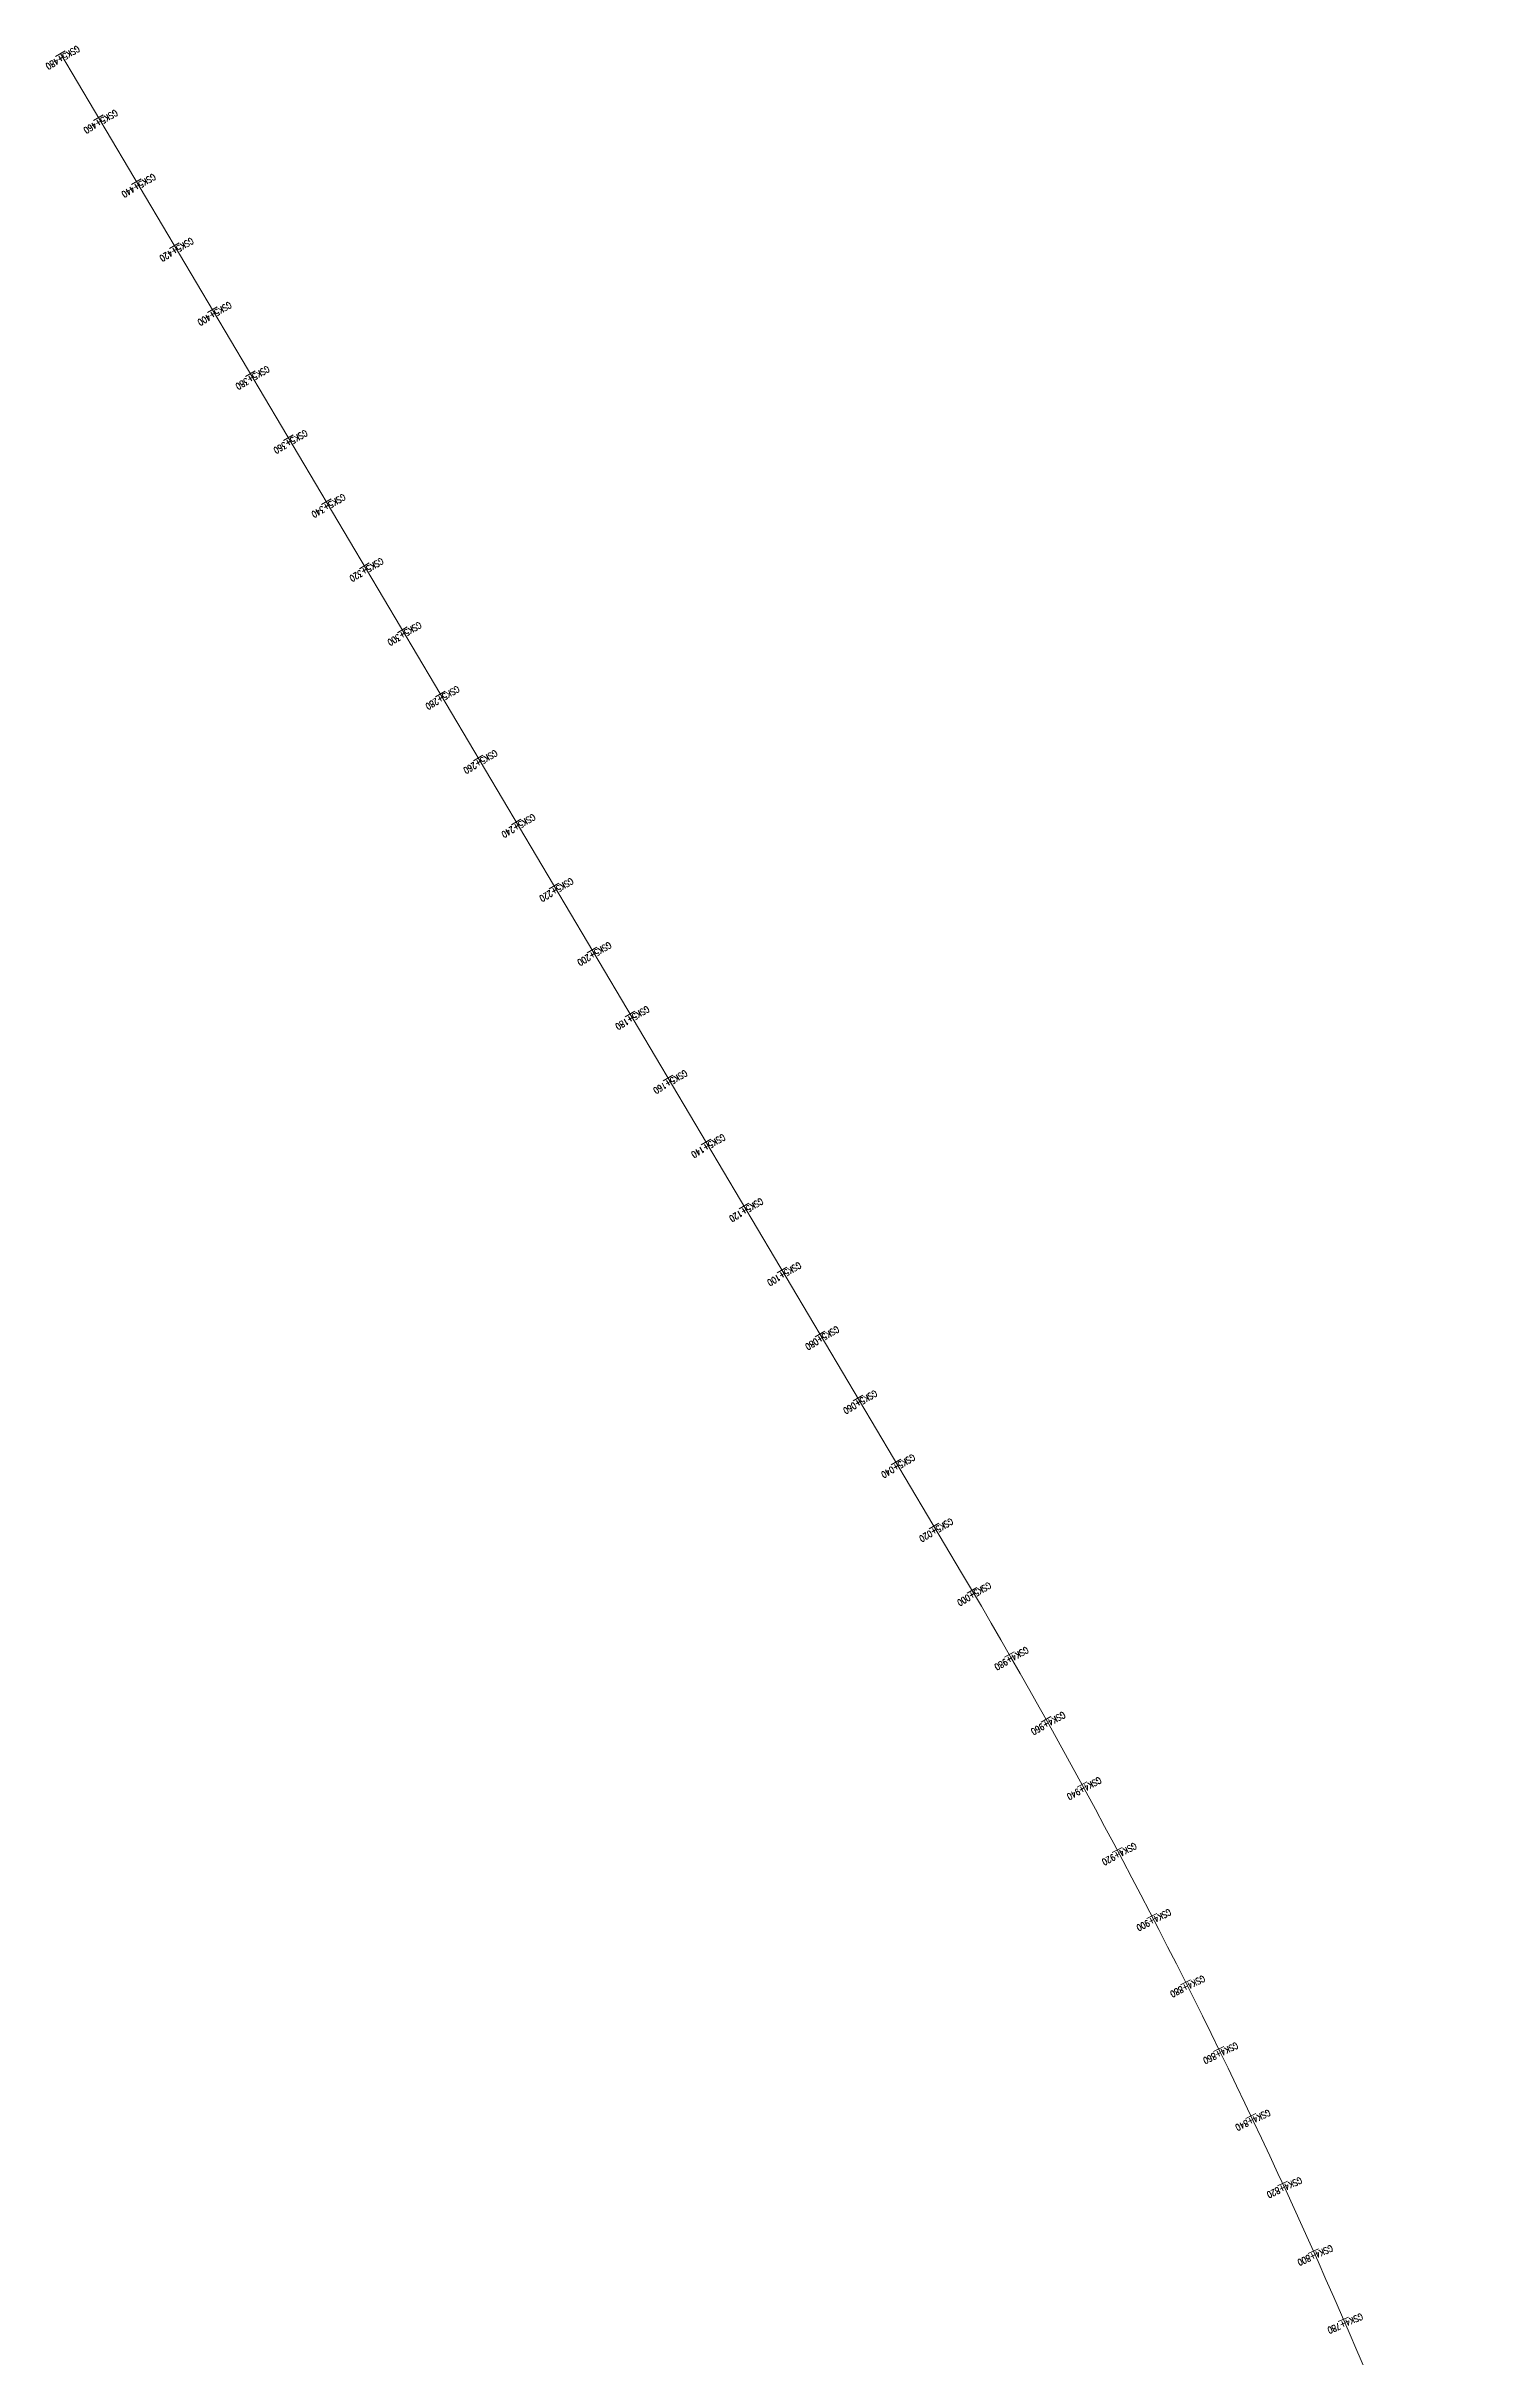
# Model space of a CAD drawing. Header units: millimetres. Extents: x 523446 to 528898, y 388189 to 392165.
# Drawn here: x 523446 to 523834, y 391544 to 392165 of the extents above; entities that cross this region are included whole.
import ezdxf
from ezdxf.enums import TextEntityAlignment as Align

# ---------------------------------------------------------------- set-up
doc = ezdxf.new("R2010")
doc.units = ezdxf.units.MM
doc.layers.add('GSS-标注路线桩号', color=7, linetype='Continuous')
doc.layers.add('MEDS道路平面中线-GSS', color=7, linetype='Continuous')
doc.styles.add('MEDS', font='TXT_S.SHX', dxfattribs={"width": 0.75, "bigfont": 'hztxt.shx'})

msp = doc.modelspace()

# ---------------------------------------------------------------- linework, layer by layer
at = {"layer": 'GSS-标注路线桩号', "color": 7, "linetype": 'ByBlock', "lineweight": 0}
for p, q in [((523450.7, 392163.57), (523448.12, 392162.04)), ((523460.9, 392146.37), (523458.32, 392144.84)), ((523471.1, 392129.17), (523468.52, 392127.64)), ((523481.3, 392111.96), (523478.72, 392110.43)), ((523491.5, 392094.76), (523488.92, 392093.23)), ((523501.7, 392077.56), (523499.12, 392076.03)), ((523511.91, 392060.36), (523509.33, 392058.83)), ((523522.11, 392043.15), (523519.53, 392041.62)), ((523532.31, 392025.95), (523529.73, 392024.42)), ((523542.51, 392008.75), (523539.93, 392007.22)), ((523552.71, 391991.54), (523550.13, 391990.01)), ((523562.91, 391974.34), (523560.33, 391972.81)), ((523573.11, 391957.14), (523570.53, 391955.61)), ((523583.31, 391939.94), (523580.73, 391938.4)), ((523593.51, 391922.73), (523590.93, 391921.2)), ((523603.71, 391905.53), (523601.13, 391904)), ((523613.91, 391888.33), (523611.33, 391886.8)), ((523624.12, 391871.12), (523621.54, 391869.59)), ((523634.32, 391853.92), (523631.74, 391852.39)), ((523644.52, 391836.72), (523641.94, 391835.19)), ((523654.72, 391819.51), (523652.14, 391817.98)), ((523664.92, 391802.31), (523662.34, 391800.78)), ((523675.12, 391785.11), (523672.54, 391783.58)), ((523685.32, 391767.91), (523682.74, 391766.38)), ((523695.52, 391750.69), (523692.93, 391749.17)), ((523705.58, 391733.39), (523702.98, 391731.9)), ((523715.45, 391715.98), (523712.83, 391714.51)), ((523725.12, 391698.45), (523722.49, 391697.02)), ((523734.6, 391680.82), (523731.95, 391679.42)), ((523743.88, 391663.09), (523741.22, 391661.71)), ((523752.97, 391645.25), (523750.29, 391643.91)), ((523761.86, 391627.32), (523759.16, 391626)), ((523770.54, 391609.28), (523767.83, 391608)), ((523779.03, 391591.15), (523776.3, 391589.9)), ((523787.31, 391572.93), (523784.57, 391571.71)), ((523795.39, 391554.62), (523792.64, 391553.42))]:
    msp.add_line(p, q, dxfattribs=at)
at = {"layer": 'MEDS道路平面中线-GSS', "color": 4, "linetype": 'ByBlock', "lineweight": 0}
msp.add_line((523449.41, 392162.81), (523691.47, 391754.59), dxfattribs=at)
at = {"layer": 'MEDS道路平面中线-GSS', "color": 233, "linetype": 'ByBlock', "lineweight": 0}
msp.add_arc((522143.21, 390836.51), 1800, 20.04835, 30.66677, dxfattribs=at)

# ---------------------------------------------------------------- texts
at = {"layer": 'GSS-标注路线桩号', "color": 7, "linetype": 'ByBlock', "lineweight": 0, "style": 'MEDS', "width": 0.8}
for s, rotation, p in [('GSK5+480', 210.66677, (523450.04, 392161.75)), ('GSK5+460', 210.66677, (523460.24, 392144.55)), ('GSK5+440', 210.66677, (523470.44, 392127.35)), ('GSK5+420', 210.66677, (523480.64, 392110.15)), ('GSK5+400', 210.66677, (523490.84, 392092.94)), ('GSK5+380', 210.66677, (523501.04, 392075.74)), ('GSK5+360', 210.66677, (523511.24, 392058.54)), ('GSK5+340', 210.66677, (523521.44, 392041.33)), ('GSK5+320', 210.66677, (523531.64, 392024.13)), ('GSK5+300', 210.66677, (523541.84, 392006.93)), ('GSK5+280', 210.66677, (523552.04, 391989.73)), ('GSK5+260', 210.66677, (523562.24, 391972.52)), ('GSK5+240', 210.66677, (523572.45, 391955.32)), ('GSK5+220', 210.66677, (523582.65, 391938.12)), ('GSK5+200', 210.66677, (523592.85, 391920.91)), ('GSK5+180', 210.66677, (523603.05, 391903.71)), ('GSK5+160', 210.66677, (523613.25, 391886.51)), ('GSK5+140', 210.66677, (523623.45, 391869.3)), ('GSK5+120', 210.66677, (523633.65, 391852.1)), ('GSK5+100', 210.66677, (523643.85, 391834.9)), ('GSK5+080', 210.66677, (523654.05, 391817.7)), ('GSK5+060', 210.66677, (523664.25, 391800.49)), ('GSK5+040', 210.66677, (523674.45, 391783.29)), ('GSK5+020', 210.66677, (523684.66, 391766.09)), ('GSK5+000', 210.49464, (523694.85, 391748.88)), ('GSK4+980', 209.85802, (523704.89, 391731.58)), ('GSK4+960', 209.2214, (523714.74, 391714.17)), ('GSK4+940', 208.58478, (523724.39, 391696.66)), ('GSK4+920', 207.94816, (523733.85, 391679.04)), ('GSK4+900', 207.31154, (523743.11, 391661.31)), ('GSK4+880', 206.67492, (523752.18, 391643.48)), ('GSK4+860', 206.0383, (523761.05, 391625.56)), ('GSK4+840', 205.40168, (523769.71, 391607.53)), ('GSK4+820', 204.76506, (523778.18, 391589.41)), ('GSK4+800', 204.12844, (523786.44, 391571.2)), ('GSK4+780', 203.49182, (523794.51, 391552.9))]:
    msp.add_text(s, height=1.75, rotation=rotation, dxfattribs=at).set_placement(p, align=Align.MIDDLE)

doc.saveas('drawing.dxf')
